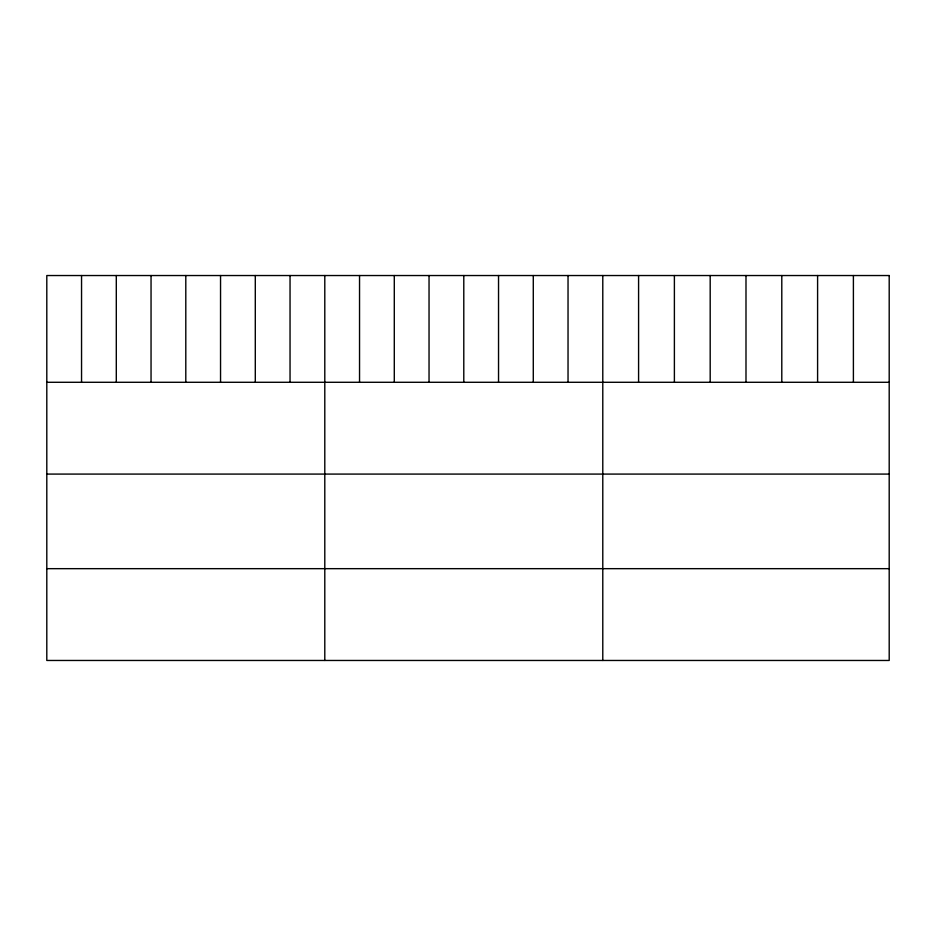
<?xml version="1.0" encoding="UTF-8"?>
<svg xmlns="http://www.w3.org/2000/svg" width="936" height="936" viewBox="0 0 936 936"><rect width="100%" height="100%" fill="white"/><g stroke="black" fill="none" stroke-linecap="round" stroke-linejoin="round"><path stroke-width="1.4" d="M46.8 382.286L889.2 382.286M46.8 474.084L889.2 474.084M46.8 568.667L889.2 568.667M853.398 275.535L853.398 382.286M817.596 275.535L817.596 382.286M781.794 275.535L781.794 382.286M745.992 275.535L745.992 382.286M710.19 275.535L710.19 382.286M674.388 275.535L674.388 382.286M638.586 275.535L638.586 382.286M602.784 275.535L602.784 660.465M568.035 275.535L568.035 382.286M533.286 275.535L533.286 382.286M498.537 275.535L498.537 382.286M463.788 275.535L463.788 382.286M429.039 275.535L429.039 382.286M394.29 275.535L394.29 382.286M359.541 275.535L359.541 382.286M324.792 275.535L324.792 660.465M290.043 275.535L290.043 382.286M255.294 275.535L255.294 382.286M220.545 275.535L220.545 382.286M185.796 275.535L185.796 382.286M151.047 275.535L151.047 382.286M116.298 275.535L116.298 382.286M81.549 275.535L81.549 382.286M889.2 275.535L46.8 275.535L46.8 660.465L889.2 660.465L889.2 275.535"/></g></svg>
